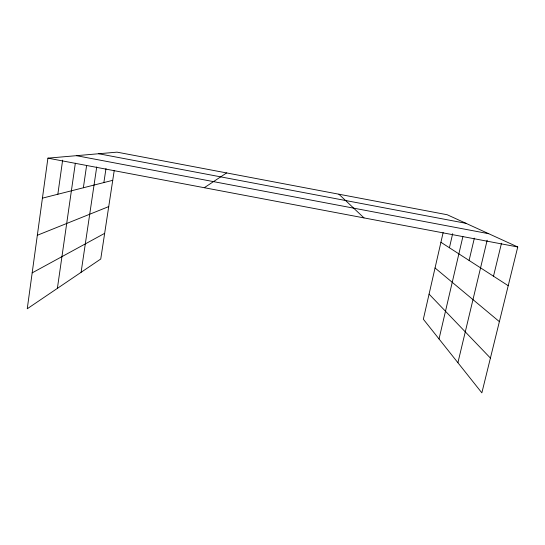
<?xml version="1.0" encoding="UTF-8"?>
<svg xmlns="http://www.w3.org/2000/svg" width="545" height="545" viewBox="0 0 545 545"><rect width="100%" height="100%" fill="white"/><g stroke="black" fill="none" stroke-linecap="round" stroke-linejoin="round"><path stroke-width="0.82" d="M443.14 232.558L423.342 319.213L481.855 392.85L517.75 246.974L447.207 214.744L117.018 152.15L47.912 158.152L27.25 308.77L100.75 259.011L114.246 170.381M57.845 194.245L62.634 160.155M57.389 288.366L75.339 163.207M83.358 187.773L86.621 165.414M81.096 272.316L96.724 166.934M103.877 182.568L105.989 168.562M449.421 247.764L452.663 233.696M439.025 338.956L462.909 236.523M469.095 260.456L474.361 238.138M457.909 362.711L487.162 240.209M493.498 276.206L501.489 243.213M204.273 187.712L226.631 172.929M32.175 272.875L104.654 233.349M37.332 235.27L108.728 206.596M42.428 198.155L112.733 180.32M98.679 153.745L465.982 223.321M76.423 155.679L488.715 233.71M47.912 158.152L517.75 246.974M440.919 242.28L508.219 285.703M435.046 267.97L499.377 321.645M338.895 194.211L364.006 217.911M429.072 294.123L490.411 358.072"/></g></svg>
